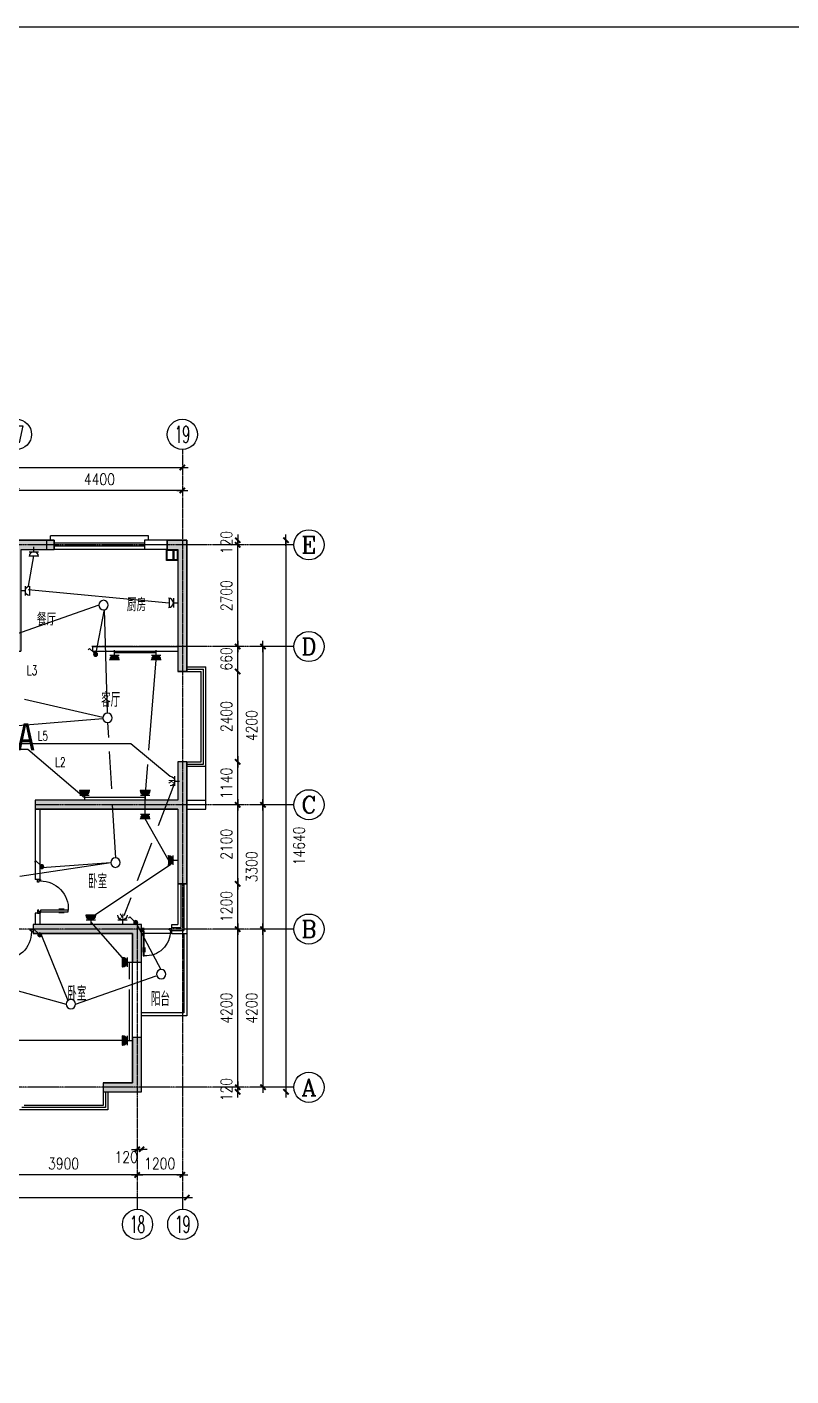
# Model space of a CAD drawing. Extents: x -170759 to 304867, y -311201 to 112352.
# Drawn here: x -54913 to -34646, y -262864 to -227054 of the extents above; entities that cross this region are included whole.
import ezdxf
from ezdxf.enums import TextEntityAlignment as Align

# ---------------------------------------------------------------- set-up
doc = ezdxf.new("R2010")
doc.units = 0
doc.linetypes.add('ACAD_ISO04W100', pattern=[30.5, 24, -3, 0.5, -3])
doc.linetypes.add('DOTE', pattern=[2.42, 2, -0.2, 0.02, -0.2])
doc.layers.get('0').update_dxf_attribs({"linetype": 'CONTINUOUS'})
doc.layers.get('DEFPOINTS').update_dxf_attribs({"linetype": 'CONTINUOUS'})
for name, color, linetype in [('AXIS', 3, 'CONTINUOUS'), ('AXIS_TEXT', 7, 'CONTINUOUS'), ('DOOR', 2, 'CONTINUOUS'), ('DOTE', 251, 'CONTINUOUS'), ('EQUIP', 3, 'CONTINUOUS'), ('TEX', 7, 'CONTINUOUS'), ('TEXT', 6, 'CONTINUOUS'), ('WALL', 7, 'CONTINUOUS'), ('WINDOW', 151, 'CONTINUOUS'), ('WIRE', 1, 'CONTINUOUS'), ('WZ', 3, 'CONTINUOUS'), ('ZXX', 2, 'ACAD_ISO04W100'), ('标注', 7, 'CONTINUOUS')]:
    doc.layers.add(name, color=color, linetype=linetype)
doc.styles.add('-黑体', font='SIMHEI.TTF', dxfattribs={"width": 0.8})
doc.styles.add('COMPLEX', font='COMPLEX')
doc.styles.add('DIM_FONT', font='SIMPLEX.shx', dxfattribs={"width": 0.8})
doc.styles.add('HZFS', font='txt.shx', dxfattribs={"width": 0.8, "bigfont": 'msi_fsx.shx'})
doc.styles.add('HZS', font='txt', dxfattribs={"width": 0.7, "bigfont": 'HZS'})
doc.styles.add('HZXXX', font='romans', dxfattribs={"width": 0.7, "bigfont": 'hzs'})
doc.dimstyles.new('AXIS', dxfattribs={"dimtxt": 300, "dimasz": 1, "dimexe": 250, "dimexo": 300, "dimgap": 150, "dimtad": 1, "dimdec": 0, "dimdsep": 46, "dimtxsty": 'DIM_FONT', "dimblk": '_DIMX', "dimblk1": '_DIMX', "dimblk2": '_DIMX', "dimcen": 2.5, "dimse1": 1, "dimse2": 1, "dimclrd": 3, "dimclre": 3, "dimclrt": 7, "dimadec": 0, "dimazin": 0, "dimtfac": 1, "dimtdec": 0, "dimtix": 1, "dimtmove": 2, "dimatfit": 3, "dimldrblk": '_DIMX', "dimfxl": 0, "dimtolj": 1, "dimtzin": 0, "dimarcsym": 0})

# ---------------------------------------------------------------- blocks, each defined once
blk = doc.blocks.new('_DIMX')
blk.add_line((-150, 0), (150, 0))
at = {"const_width": 50}
blk.add_lwpolyline([(-70, -70), (70, 70)], dxfattribs=at)
blk = doc.blocks.new('*D584')
at = {"layer": 'AXIS', "color": 3, "lineweight": -2}
blk.add_line((-50793, -239361), (-55191, -239361), dxfattribs=at)
at = {"layer": 'DEFPOINTS', "color": 0}
for p in [(-55192, -239361), (-55192, -240187), (-50792, -240249)]:
    blk.add_point(p, dxfattribs=at)
at = {"layer": 'AXIS', "color": 3, "lineweight": -2, "rotation": 180}
blk.add_blockref('_DIMX', (-55192, -239361), dxfattribs=at)
at = {"layer": 'AXIS', "color": 3, "lineweight": -2}
blk.add_blockref('_DIMX', (-50792, -239361), dxfattribs=at)
at = {"layer": 'AXIS', "color": 7, "insert": (-52992, -239061), "char_height": 300, "attachment_point": 5, "style": 'DIM_FONT'}
blk.add_mtext('\\A1;4400', dxfattribs=at)
blk = doc.blocks.new('*D590')
at = {"layer": 'AXIS', "color": 3, "lineweight": -2}
blk.add_line((-48043, -240681), (-48043, -255319), dxfattribs=at)
at = {"layer": 'DEFPOINTS', "color": 0}
for p in [(-49774, -240680), (-49758, -255320), (-48043, -255320)]:
    blk.add_point(p, dxfattribs=at)
at = {"layer": 'AXIS', "color": 3, "lineweight": -2}
for p, rotation in [((-48043, -240680), 90), ((-48043, -255320), 270)]:
    blk.add_blockref('_DIMX', p, dxfattribs=dict(at, rotation=rotation))
at = {"layer": 'AXIS', "color": 7, "insert": (-47696, -248793), "char_height": 300, "attachment_point": 5, "rotation": 90, "style": 'DIM_FONT'}
blk.add_mtext('\\A1;14640', dxfattribs=at)
blk = doc.blocks.new('*D592')
at = {"layer": 'AXIS', "color": 3, "lineweight": -2}
blk.add_line((-48653, -251001), (-48653, -255199), dxfattribs=at)
at = {"layer": 'DEFPOINTS', "color": 0}
for p in [(-50520, -251000), (-50520, -255200), (-48653, -255200)]:
    blk.add_point(p, dxfattribs=at)
at = {"layer": 'AXIS', "color": 3, "lineweight": -2}
for p, rotation in [((-48653, -251000), 90), ((-48653, -255200), 270)]:
    blk.add_blockref('_DIMX', p, dxfattribs=dict(at, rotation=rotation))
at = {"layer": 'AXIS', "color": 7, "insert": (-48953, -253100), "char_height": 300, "attachment_point": 5, "rotation": 90, "style": 'DIM_FONT'}
blk.add_mtext('\\A1;4200', dxfattribs=at)
blk = doc.blocks.new('*D604')
at = {"layer": 'AXIS', "color": 3, "lineweight": -2}
for p, q in [((-49324, -255199), (-49324, -255198)), ((-49324, -255320), (-49324, -255200)), ((-49324, -255321), (-49324, -255322))]:
    blk.add_line(p, q, dxfattribs=at)
at = {"layer": 'DEFPOINTS', "color": 0}
for p in [(-50792, -255200), (-50792, -255320), (-49324, -255200)]:
    blk.add_point(p, dxfattribs=at)
at = {"layer": 'AXIS', "color": 3, "lineweight": -2}
for p, rotation in [((-49324, -255200), 270), ((-49324, -255320), 90)]:
    blk.add_blockref('_DIMX', p, dxfattribs=dict(at, rotation=rotation))
at = {"layer": 'AXIS', "color": 7, "insert": (-49624, -255260), "char_height": 300, "attachment_point": 5, "rotation": 90, "style": 'DIM_FONT'}
blk.add_mtext('\\A1;120', dxfattribs=at)
blk = doc.blocks.new('_AXISO')
blk.add_circle((0, 0), 0.5)
at = {"layer": 'AXIS_TEXT', "style": 'COMPLEX', "width": 1.041667}
blk.add_attdef('A', text='', height=0.56, dxfattribs=at).set_placement((-0.25, -0.28), (0.25, -0.28), align=Align.FIT)
blk = doc.blocks.new('*D605')
at = {"layer": 'AXIS', "color": 3, "lineweight": -2}
blk.add_line((-51993, -257526), (-55891, -257526), dxfattribs=at)
at = {"layer": 'DEFPOINTS', "color": 0}
for p in [(-55892, -256665), (-51992, -256665), (-55892, -257526)]:
    blk.add_point(p, dxfattribs=at)
at = {"layer": 'AXIS', "color": 3, "lineweight": -2, "rotation": 180}
blk.add_blockref('_DIMX', (-55892, -257526), dxfattribs=at)
at = {"layer": 'AXIS', "color": 3, "lineweight": -2}
blk.add_blockref('_DIMX', (-51992, -257526), dxfattribs=at)
at = {"layer": 'AXIS', "color": 7, "insert": (-53942, -257226), "char_height": 300, "attachment_point": 5, "style": 'DIM_FONT'}
blk.add_mtext('\\A1;3900', dxfattribs=at)
blk = doc.blocks.new('*D606')
at = {"layer": 'AXIS', "color": 3, "lineweight": -2}
for p, q in [((-51993, -256847), (-51994, -256847)), ((-51992, -256847), (-51872, -256847)), ((-51871, -256847), (-51870, -256847))]:
    blk.add_line(p, q, dxfattribs=at)
at = {"layer": 'DEFPOINTS', "color": 0}
for p in [(-51992, -255567), (-51872, -255711), (-51872, -256847)]:
    blk.add_point(p, dxfattribs=at)
at = {"layer": 'AXIS', "color": 3, "lineweight": -2}
blk.add_blockref('_DIMX', (-51992, -256847), dxfattribs=at)
at = {"layer": 'AXIS', "color": 3, "lineweight": -2, "rotation": 180}
blk.add_blockref('_DIMX', (-51872, -256847), dxfattribs=at)
at = {"layer": 'AXIS', "color": 7, "insert": (-52280, -257052), "char_height": 300, "attachment_point": 5, "style": 'DIM_FONT'}
blk.add_mtext('\\A1;120', dxfattribs=at)
blk = doc.blocks.new('*D607')
at = {"layer": 'AXIS', "color": 3, "lineweight": -2}
blk.add_line((-50793, -257526), (-51991, -257526), dxfattribs=at)
at = {"layer": 'DEFPOINTS', "color": 0}
for p in [(-50792, -255711), (-51992, -256665), (-51992, -257526)]:
    blk.add_point(p, dxfattribs=at)
at = {"layer": 'AXIS', "color": 3, "lineweight": -2, "rotation": 180}
blk.add_blockref('_DIMX', (-51992, -257526), dxfattribs=at)
at = {"layer": 'AXIS', "color": 3, "lineweight": -2}
blk.add_blockref('_DIMX', (-50792, -257526), dxfattribs=at)
at = {"layer": 'AXIS', "color": 7, "insert": (-51392, -257226), "char_height": 300, "attachment_point": 5, "style": 'DIM_FONT'}
blk.add_mtext('\\A1;1200', dxfattribs=at)
blk = doc.blocks.new('*D609')
at = {"layer": 'AXIS', "color": 3, "lineweight": -2}
blk.add_line((-48653, -243501), (-48653, -247699), dxfattribs=at)
at = {"layer": 'DEFPOINTS', "color": 0}
for p in [(-50520, -243500), (-50520, -247700), (-48653, -247700)]:
    blk.add_point(p, dxfattribs=at)
at = {"layer": 'AXIS', "color": 3, "lineweight": -2}
for p, rotation in [((-48653, -243500), 90), ((-48653, -247700), 270)]:
    blk.add_blockref('_DIMX', p, dxfattribs=dict(at, rotation=rotation))
at = {"layer": 'AXIS', "color": 7, "insert": (-48953, -245600), "char_height": 300, "attachment_point": 5, "rotation": 90, "style": 'DIM_FONT'}
blk.add_mtext('\\A1;4200', dxfattribs=at)
blk = doc.blocks.new('*D611')
at = {"layer": 'AXIS', "color": 3, "lineweight": -2}
blk.add_line((-48653, -247701), (-48653, -250999), dxfattribs=at)
at = {"layer": 'DEFPOINTS', "color": 0}
for p in [(-50520, -247700), (-50520, -251000), (-48653, -251000)]:
    blk.add_point(p, dxfattribs=at)
at = {"layer": 'AXIS', "color": 3, "lineweight": -2}
for p, rotation in [((-48653, -247700), 90), ((-48653, -251000), 270)]:
    blk.add_blockref('_DIMX', p, dxfattribs=dict(at, rotation=rotation))
at = {"layer": 'AXIS', "color": 7, "insert": (-48953, -249350), "char_height": 300, "attachment_point": 5, "rotation": 90, "style": 'DIM_FONT'}
blk.add_mtext('\\A1;3300', dxfattribs=at)
blk = doc.blocks.new('_LINKPT1')
blk.add_line((0, 0), (0, 0))
blk = doc.blocks.new('M_X2')
for p, q in [((0.15, 0.36), (0.63, 0.83)), ((0.63, 0.83), (0.77, 0.69))]:
    blk.add_line(p, q)
blk.add_circle((0, 0.21), 0.208)
for points in [[(-0.18, 0.31), (0.18, 0.31), (-0.21, 0.21), (0.21, 0.21)], [(-0.18, 0.1), (0.18, 0.1), (-0.21, 0.21), (0.21, 0.21)], [(-0.1, 0.39), (0.1, 0.39), (-0.18, 0.31), (0.18, 0.31)], [(-0.1, 0.03), (0.1, 0.03), (-0.18, 0.1), (0.18, 0.1)], [(0, 0.42), (0, 0.42), (-0.1, 0.39), (0.1, 0.39)], [(0, 0), (0, 0), (-0.1, 0.03), (0.1, 0.03)]]:
    blk.add_solid(points)
for p in [(-0.21, 0.21), (0, 0.42), (0.21, 0.21), (0, 0)]:
    blk.add_blockref('_LINKPT1', p)
at = {"width": 0.8, "flags": 9}
blk.add_attdef('A', (0, 0), '', height=0.00002, dxfattribs=at)
blk = doc.blocks.new('M_A23MCU')
for p, q in [((-0.454, 0.081), (-0.454, 0.905)), ((-0.454, 0.905), (-0.413, 0.905)), ((-0.413, 0.905), (-0.413, 0.081)), ((-0.489, 0.782), (-0.489, 0.624)), ((-0.378, 0.782), (-0.378, 0.624)), ((-0.495, -0.002), (-0.495, 0.081)), ((-0.495, 0.081), (-0.454, 0.081)), ((-0.413, 0.081), (-0.454, 0.081)), ((-0.454, 0.081), (-0.454, 0.039)), ((-0.454, 0.039), (-0.413, 0.039)), ((-0.413, 0.039), (-0.413, -0.002)), ((0.412, 0.039), (0.412, -0.002)), ((0.453, 0.039), (0.412, 0.039)), ((0.453, 0.081), (0.453, 0.039)), ((0.494, 0.081), (0.453, 0.081)), ((0.494, -0.002), (0.494, 0.081)), ((-0.413, -0.002), (-0.495, -0.002)), ((-0.495, -0.002), (-0.495, -0.002)), ((0.412, -0.002), (0.494, -0.002)), ((0.494, -0.002), (0.494, -0.002))]:
    blk.add_line(p, q)
blk.add_arc((-0.372, 0.082), 0.825, 359.9283, 92.866)
blk = doc.blocks.new('M_X23')
for p, q in [((-0.5, 1.05), (-0.5, 1)), ((-0.5, 1), (0.5, 1)), ((0.5, 0.5), (-0.5, 0.5)), ((0, 0.5), (0, 0)), ((0.5, 1.05), (0.5, 1))]:
    blk.add_line(p, q)
blk.add_arc((0, 1), 0.5, 180, 0)
for points in [[(0.43, 0.75), (-0.43, 0.75), (0.5, 1), (-0.5, 1)], [(0.25, 0.57), (-0.25, 0.57), (0.43, 0.75), (-0.43, 0.75)], [(0, 0.5), (0, 0.5), (0.25, 0.57), (-0.25, 0.57)]]:
    blk.add_solid(points)
blk.add_blockref('_LINKPT1', (0, 0))
at = {"width": 0.8, "flags": 9}
blk.add_attdef('A', (0, 0), '', height=0.00002, dxfattribs=at)
blk = doc.blocks.new('_Y0FUQ')
blk.add_circle((0, 0), 0.5)
at = {"xscale": 0.002, "yscale": 0.002, "zscale": 0.002}
for p in [(-0.5, 0), (0, 0.5), (0.5, 0), (0, -0.5)]:
    blk.add_blockref('_LINKPT1', p, dxfattribs=at)
at = {"style": 'DIM_FONT', "width": 0.8, "flags": 9}
blk.add_attdef('A', (0, 0), '', height=0.00002, dxfattribs=at)
blk = doc.blocks.new('_X27OFR')
for p, q in [((0.25, 0.25), (-0.25, 0.25)), ((0, 0.25), (0, 0))]:
    blk.add_line(p, q)
blk.add_arc((0, 0.5), 0.25, 180, 0)
at = {"xscale": 0.002, "yscale": 0.002, "zscale": 0.002}
blk.add_blockref('_LINKPT1', (0, 0), dxfattribs=at)
at = {"style": 'DIM_FONT', "width": 0.8}
blk.add_text('K', height=0.3, dxfattribs=at).set_placement((-0.075, 0.274))
at = {"style": 'DIM_FONT', "width": 0.8, "flags": 9}
blk.add_attdef('A', (0, 0), '', height=0.00002, dxfattribs=at)
blk = doc.blocks.new('*D614')
at = {"layer": 'AXIS', "color": 3, "lineweight": -2}
for p, q in [((-49324, -243499), (-49324, -243498)), ((-49324, -244160), (-49324, -243500)), ((-49324, -244161), (-49324, -244162))]:
    blk.add_line(p, q, dxfattribs=at)
at = {"layer": 'DEFPOINTS', "color": 0}
for p in [(-50220, -243500), (-49324, -243500), (-50672, -244160)]:
    blk.add_point(p, dxfattribs=at)
at = {"layer": 'AXIS', "color": 3, "lineweight": -2}
for p, rotation in [((-49324, -243500), 270), ((-49324, -244160), 90)]:
    blk.add_blockref('_DIMX', p, dxfattribs=dict(at, rotation=rotation))
at = {"layer": 'AXIS', "color": 7, "insert": (-49624, -243830), "char_height": 300, "attachment_point": 5, "rotation": 90, "style": 'DIM_FONT'}
blk.add_mtext('\\A1;660', dxfattribs=at)
blk = doc.blocks.new('*D615')
at = {"layer": 'AXIS', "color": 3, "lineweight": -2}
for p, q in [((-49324, -240679), (-49324, -240678)), ((-49324, -240800), (-49324, -240680)), ((-49324, -240801), (-49324, -240802))]:
    blk.add_line(p, q, dxfattribs=at)
at = {"layer": 'DEFPOINTS', "color": 0}
for p in [(-50672, -240680), (-50220, -240800), (-49324, -240680)]:
    blk.add_point(p, dxfattribs=at)
at = {"layer": 'AXIS', "color": 3, "lineweight": -2}
for p, rotation in [((-49324, -240680), 270), ((-49324, -240800), 90)]:
    blk.add_blockref('_DIMX', p, dxfattribs=dict(at, rotation=rotation))
at = {"layer": 'AXIS', "color": 7, "insert": (-49624, -240740), "char_height": 300, "attachment_point": 5, "rotation": 90, "style": 'DIM_FONT'}
blk.add_mtext('\\A1;120', dxfattribs=at)
blk = doc.blocks.new('M_X24ZVU')
for p, q in [((0.5, 0.95), (-0.5, 0.95)), ((0.5, 0.5), (-0.5, 0.5)), ((0, 0.5), (0, 0))]:
    blk.add_line(p, q)
blk.add_arc((0, 1), 0.5, 180, 0)
blk.add_blockref('_LINKPT1', (0, 0))
at = {"width": 0.8, "flags": 9}
blk.add_attdef('A', (0, 0), '', height=0.00002, dxfattribs=at)

msp = doc.modelspace()

# ---------------------------------------------------------------- hatches: boundary and pattern name
at = {"layer": 'ZXX'}
h = msp.add_hatch(color=256, dxfattribs=at)
h.paths.add_polyline_path([(-55191.84658, -240680.18923), (-54191.84658, -240680.18923), (-54191.84658, -240800.18923), (-55191.84658, -240800.18923)])
h.paths.add_polyline_path([(-55191.84658, -240800.18923), (-54191.84658, -240800.18923), (-54191.84658, -240920.18923), (-55071.84658, -240920.18923), (-55071.84658, -243620.18923), (-55311.84658, -243620.18923), (-55311.84658, -241520.18923), (-55491.84658, -241520.18923), (-55491.84658, -241400.18923), (-55191.84658, -241400.18923)])
h.paths.add_polyline_path([(-55311.84658, -240680.18923), (-55191.84658, -240680.18923), (-55191.84658, -241400.18923), (-55491.84658, -241400.18923), (-55491.84658, -241280.18923), (-55311.84658, -241280.18923)])
h = msp.add_hatch(color=256, dxfattribs=at)
h.paths.add_polyline_path([(-51191.84658, -240680.18923), (-50791.84658, -240680.18923), (-50791.84658, -240800.18923), (-51191.84658, -240800.18923)])
h.paths.add_polyline_path([(-50791.84658, -240680.18923), (-50671.84658, -240680.18923), (-50671.84658, -240800.18923), (-50791.84658, -240800.18923)])
h.paths.add_polyline_path([(-51191.84658, -240800.18923), (-50791.84658, -240800.18923), (-50791.84658, -243500.18923), (-50911.84658, -243500.18923), (-50911.84658, -240920.18923), (-51191.84658, -240920.18902)])
h.paths.add_polyline_path([(-50791.84658, -240800.18923), (-50671.84658, -240800.18923), (-50671.84658, -243500.18923), (-50791.84658, -243500.18923)])
h.paths.add_polyline_path([(-50791.84658, -243500.18923), (-50671.84658, -243500.18923), (-50671.84658, -244160.18923), (-50791.84658, -244160.18923)])
h.paths.add_polyline_path([(-50911.84658, -243500.18923), (-50791.84658, -243500.18923), (-50791.84658, -244160.18923), (-50911.84658, -244160.18923)])
msp.add_hatch(color=256, dxfattribs=at).paths.add_polyline_path([(-50671.84658, -249800.18923), (-50671.84658, -246560.18923), (-50911.84658, -246560.18923), (-50911.84658, -247580.18923), (-54691.84658, -247580.18923), (-54691.84658, -247820.18923), (-50911.84658, -247820.18923), (-50911.84658, -249800.18923)])
h = msp.add_hatch(color=256, dxfattribs=at)
h.paths.add_polyline_path([(-54751.84658, -250880.18923), (-51991.84658, -250880.18923), (-51991.84658, -251000.18923), (-54751.84658, -251000.18923)])
h.paths.add_polyline_path([(-54751.84658, -251000.18923), (-51991.84658, -251000.18923), (-51991.84658, -251880.18923), (-52111.84658, -251880.18923), (-52111.84658, -251120.18923), (-54751.84658, -251120.18923)])
h.paths.add_polyline_path([(-51991.84658, -251000.18923), (-51871.84658, -251000.18923), (-51871.84658, -251880.18923), (-51991.84658, -251880.18923)])
h.paths.add_polyline_path([(-51991.84658, -250880.18923), (-51871.84658, -250880.18923), (-51871.84658, -251000.18923), (-51991.84658, -251000.18923)])
h = msp.add_hatch(color=256, dxfattribs=at)
h.paths.add_polyline_path([(-52111.84658, -253880.18923), (-51991.84658, -253880.18923), (-51991.84658, -255200.18923), (-52891.84658, -255200.18923), (-52891.84658, -255080.18923), (-52111.84658, -255080.18923)])
h.paths.add_polyline_path([(-51991.84658, -253880.18923), (-51871.84658, -253880.18923), (-51871.84658, -255200.18923), (-51991.84658, -255200.18923)])
h.paths.add_polyline_path([(-52891.84658, -255200.18923), (-51991.84658, -255200.18923), (-51991.84658, -255320.18923), (-52891.84658, -255320.18923)])
h.paths.add_polyline_path([(-51991.84658, -255200.18923), (-51871.84658, -255200.18923), (-51871.84658, -255320.18923), (-51991.84658, -255320.18923)])

# ---------------------------------------------------------------- linework, layer by layer
at = {"color": 2}
for p, q in [((-51031.84658, -241200.18902), (-51031.84658, -240940.18902)), ((-51011.84658, -241200.18902), (-51011.84658, -240940.18902))]:
    msp.add_line(p, q, dxfattribs=at)
msp.add_lwpolyline([(-107724.88047, -227054.37942), (-9217.48856, -227054.37942), (-9217.48856, -296608.80372), (-107724.88047, -296608.80372)], close=True)
for points in [[(-51211.84658, -240920.18902), (-50911.84658, -240920.18902), (-50911.84658, -241220.18902), (-51211.84658, -241220.18902)], [(-51191.84658, -240940.18902), (-50931.84658, -240940.18902), (-50931.84658, -241200.18902), (-51191.84658, -241200.18902)]]:
    msp.add_lwpolyline(points, close=True, dxfattribs=at)
at = {"layer": 'AXIS'}
for p, q in [((-50791.84658, -238268.66695), (-50791.84658, -238359.10623)), ((-47833.91829, -240800.18923), (-48197.71227, -240800.18923)), ((-47833.91829, -243500.18923), (-48197.71227, -243500.18923)), ((-47833.91829, -247700.18923), (-48197.71227, -247700.18923)), ((-47833.91829, -251000.18923), (-48197.71227, -251000.18923)), ((-47833.91829, -255200.18923), (-48197.71227, -255200.18923)), ((-51991.84658, -258007.47702), (-51991.84658, -258438.59637)), ((-50791.84658, -258007.47702), (-50791.84658, -258438.59637))]:
    msp.add_line(p, q, dxfattribs=at)
at = {"layer": 'DOOR'}
for p, q in [((-50171.84658, -247580.18923), (-50171.84658, -246680.18923)), ((-50751.84658, -251120.18923), (-50751.84658, -253220.18923)), ((-50671.84658, -251120.18923), (-50671.84658, -253300.18923)), ((-50751.84658, -253220.18923), (-51871.84658, -253220.18923)), ((-50671.84658, -253300.18923), (-51871.84658, -253300.18923))]:
    msp.add_line(p, q, dxfattribs=at)
at = {"layer": 'DOTE', "linetype": 'DOTE', "ltscale": 0.5}
for p, q in [((-50791.84658, -238359.10623), (-50791.84658, -258220.79993)), ((-47871.51315, -240800.18923), (-55251.84658, -240800.18923)), ((-47871.51315, -243500.18923), (-53197.02908, -243500.18923)), ((-47871.51315, -247700.18923), (-54691.84658, -247700.18923)), ((-47871.51315, -251000.18923), (-56011.84658, -251000.18923)), ((-51991.84658, -250880.18923), (-51991.84658, -258220.79993)), ((-47871.51315, -255200.18923), (-66691.84658, -255200.18923))]:
    msp.add_line(p, q, dxfattribs=at)
at = {"layer": 'WALL'}
for p, q in [((-55311.84658, -240680.18923), (-54391.84658, -240680.18923)), ((-55071.84658, -240920.18923), (-54391.84658, -240920.18923)), ((-54391.84658, -240680.18923), (-54391.84658, -240920.18923)), ((-54391.84658, -240680.18923), (-54191.84658, -240680.18923)), ((-54391.84658, -240680.18923), (-54391.84658, -240920.18923)), ((-54388.17531, -240920.18923), (-54191.84658, -240920.18923)), ((-54191.84658, -240680.18923), (-54191.84658, -240920.18923)), ((-51188.17531, -240680.18902), (-51791.84658, -240680.18923)), ((-51791.84658, -240680.18923), (-51791.84658, -240920.18923)), ((-51191.84658, -240920.18902), (-51791.84658, -240920.18923)), ((-51191.84658, -240680.18923), (-50671.84658, -240680.18923)), ((-51191.84658, -240920.18923), (-51191.84658, -240680.18923)), ((-51191.84658, -240920.18923), (-50911.84658, -240920.18923)), ((-50911.84658, -240920.18923), (-50911.84658, -243500.18923)), ((-50671.84658, -240680.18923), (-50671.84658, -243620.18923)), ((-53174.11969, -243500.18923), (-53174.11969, -243620.18923)), ((-53174.11969, -243500.18923), (-50911.84658, -243500.18923)), ((-53174.11969, -243620.18923), (-50911.84658, -243620.18923)), ((-50911.84658, -243620.18923), (-50911.84658, -244160.18923)), ((-50671.84658, -243620.18923), (-50671.84658, -244160.18923)), ((-50671.84658, -244160.18923), (-50911.84658, -244160.18923)), ((-50911.84658, -246560.18923), (-50911.84658, -247580.18923)), ((-50671.84658, -246560.18923), (-50911.84658, -246560.18923)), ((-50671.84658, -246560.18923), (-50671.84658, -247790.49909)), ((-50911.84658, -247580.18923), (-54691.84658, -247580.18923)), ((-50911.84658, -247580.18923), (-54691.84658, -247580.18923)), ((-54691.84658, -247580.18923), (-54691.84658, -249680.18923)), ((-50671.84658, -247580.18923), (-50171.84658, -247580.18923)), ((-50671.84658, -247580.18923), (-50671.84658, -249800.18923)), ((-50171.84658, -247820.18923), (-50171.84658, -247580.18923)), ((-50911.84658, -247820.18923), (-54691.84658, -247820.18923)), ((-54571.84658, -247820.18923), (-54571.84658, -249680.18923)), ((-50911.84658, -247820.18923), (-50911.84658, -249800.18923)), ((-50671.84658, -247820.18923), (-50171.84658, -247820.18923)), ((-54571.84658, -249680.18923), (-54691.84658, -249680.18923)), ((-50671.84658, -249800.18923), (-50911.84658, -249800.18923)), ((-54571.84658, -250580.18923), (-54691.84658, -250580.18923)), ((-54691.84658, -250580.18923), (-54691.84658, -250880.18923)), ((-54571.84658, -250580.18923), (-54571.84658, -250880.18923)), ((-54751.84658, -250880.18923), (-54751.84658, -251120.18923)), ((-54691.84658, -250880.18923), (-54751.84658, -250880.18923)), ((-51871.84658, -250880.18923), (-54571.84658, -250880.18923)), ((-51871.84658, -255320.18923), (-51871.84658, -250880.18923)), ((-52111.84658, -251120.18923), (-54751.84658, -251120.18923)), ((-52111.84658, -255080.18923), (-52111.84658, -251120.18923)), ((-52891.84658, -255080.18923), (-52891.84658, -255320.18923)), ((-52891.84658, -255080.18923), (-52111.84658, -255080.18923)), ((-52891.84658, -255320.18923), (-51871.84658, -255320.18923))]:
    msp.add_line(p, q, dxfattribs=at)
at = {"layer": 'WINDOW'}
for p, q in [((-51691.84658, -240560.18923), (-54291.84658, -240560.18923)), ((-54291.84658, -240680.18923), (-54291.84658, -240560.18923)), ((-51691.84658, -240680.18923), (-51691.84658, -240560.18923)), ((-51791.84658, -240760.18923), (-54191.84658, -240760.18923)), ((-51791.84658, -240840.18923), (-54191.84658, -240840.18923)), ((-51791.84658, -240920.18923), (-54191.84658, -240920.18923)), ((-50671.84658, -244040.18923), (-50171.84658, -244040.18923)), ((-50671.84658, -244100.18923), (-50231.84658, -244100.18923)), ((-50671.84658, -244160.18923), (-50291.84658, -244160.18923)), ((-50291.84658, -246560.18923), (-50291.84658, -244160.18923)), ((-50231.84658, -246620.18923), (-50231.84658, -244100.18923)), ((-50171.84658, -246680.18923), (-50171.84658, -244040.18923)), ((-50671.84658, -246560.18923), (-50291.84658, -246560.18923)), ((-50671.84658, -246620.18923), (-50231.84658, -246620.18923)), ((-50671.84658, -246680.18923), (-50171.84658, -246680.18923)), ((-50911.84658, -249800.18923), (-50911.84658, -250880.18923)), ((-50831.84658, -249800.18923), (-50831.84658, -250960.18923)), ((-50751.84658, -249800.18923), (-50751.84658, -251040.18923)), ((-50671.84658, -249800.18923), (-50671.84658, -251120.18923)), ((-51071.84658, -251120.18923), (-51071.84658, -250880.18923)), ((-51071.84658, -250880.18923), (-50911.84658, -250880.18923)), ((-51071.84658, -250960.18923), (-50831.84658, -250960.18923)), ((-51071.84658, -251120.18923), (-51871.84658, -251120.18923)), ((-51071.84658, -251040.18923), (-50751.84658, -251040.18923)), ((-51071.84658, -251120.18923), (-50671.84658, -251120.18923)), ((-52891.84658, -255320.18923), (-52891.84658, -255680.18923)), ((-52831.84658, -255320.18923), (-52831.84658, -255740.18923)), ((-52771.84658, -255320.18923), (-52771.84658, -255800.18923)), ((-52891.84658, -255680.18923), (-54991.84658, -255680.18923)), ((-52771.84658, -255800.18923), (-55111.84658, -255800.18923)), ((-52831.84658, -255740.18923), (-55051.84658, -255740.18923))]:
    msp.add_line(p, q, dxfattribs=at)
at = {"layer": 'WIRE'}
for p, q in [((-54870.11316, -241897.95945), (-54731.84658, -241095.18923)), ((-54881.31533, -241990.5894), (-51142.66238, -242343.47847)), ((-53008.20212, -242398.15807), (-55757.44705, -243369.36769)), ((-53093.76754, -243759.85996), (-52856.9881, -242520.37846)), ((-52775.86583, -245269.11145), (-52856.9881, -242520.37846)), ((-51488.95903, -243663.14577), (-52591.90111, -243663.14577)), ((-51678.14459, -246247.37535), (-51488.95903, -243850.64577)), ((-54982.92815, -244899.55875), (-52899.3691, -245374.82565)), ((-55757.44705, -245642.37266), (-52899.28697, -245413.91608)), ((-52775.86583, -245519.11145), (-52752.77001, -245918.46982)), ((-56191.16123, -246078.16246), (-52154.15281, -246078.16246)), ((-56041.16123, -246228.16246), (-54894.81816, -246228.16246)), ((-54894.81816, -246228.16246), (-53386.42322, -247507.57735)), ((-52731.26629, -246290.2985), (-52674.33171, -247274.77522)), ((-52154.15281, -246078.16246), (-51114.23376, -246945.64249)), ((-51777.54003, -247506.5836), (-51708.31729, -246629.62341)), ((-51002.92913, -247127.53078), (-51433.25125, -248259.07293)), ((-51777.54003, -247506.5836), (-53386.42322, -247506.5836)), ((-52649.35418, -247706.67083), (-52568.09434, -249111.76447)), ((-51779.75286, -248073.36117), (-51777.54003, -247506.5836)), ((-51099.34658, -249278.4424), (-51779.75286, -248073.36117)), ((-51608.04993, -248718.71015), (-51989.01995, -249720.47978)), ((-55102.59464, -249593.85146), (-52693.09434, -249236.76447)), ((-54519.74225, -249369.85558), (-52693.09434, -249236.76447)), ((-53284.34658, -250738.4424), (-51099.34658, -249278.4424)), ((-52160.85521, -250172.32465), (-52343.43592, -250652.42491)), ((-53221.84658, -250817.68923), (-52263.26372, -251907.66904)), ((-52028.94339, -250826.65855), (-51364.23937, -252072.85705)), ((-54525.56018, -251166.93968), (-53832.03468, -252897.81969)), ((-57612.94101, -251968.42746), (-53874.10188, -252991.3459)), ((-52192.39031, -252325.80837), (-52192.39031, -251876.41904)), ((-53624.10188, -252991.3459), (-51482.18032, -252239.26878)), ((-52192.39031, -253960.6942), (-52192.39031, -252606.66646)), ((-52317.39031, -253960.6942), (-55540.07507, -253960.6942))]:
    msp.add_line(p, q, dxfattribs=at)
at = {"layer": 'ZXX'}
for points in [[(-54191.84658, -240920.18923), (-54191.84658, -240680.18923), (-55311.84658, -240680.18923), (-55311.84658, -241280.18923), (-55491.84658, -241280.18923), (-55491.84658, -241520.18923), (-55311.84658, -241520.18923), (-55311.84658, -243620.18923), (-55071.84658, -243620.18923), (-55071.84658, -240920.18923), (-54191.84658, -240920.18923)], [(-50671.84658, -244160.18923), (-50671.84658, -240680.18923), (-51191.84658, -240680.18923), (-51191.84658, -240920.18902), (-50911.84658, -240920.18923), (-50911.84658, -244160.18923), (-50671.84658, -244160.18923)], [(-50671.84658, -249800.18923), (-50671.84658, -246560.18923), (-50911.84658, -246560.18923), (-50911.84658, -247580.18923), (-54691.84658, -247580.18923), (-54691.84658, -247820.18923), (-50911.84658, -247820.18923), (-50911.84658, -249800.18923), (-50671.84658, -249800.18923)], [(-52111.84658, -251880.18923), (-51871.84658, -251880.18923), (-51871.84658, -250880.18923), (-54751.84658, -250880.18923), (-54751.84658, -251120.18923), (-52111.84658, -251120.18923), (-52111.84658, -251880.18923)], [(-51871.84658, -253880.18923), (-52111.84658, -253880.18923), (-52111.84658, -255080.18923), (-52891.84658, -255080.18923), (-52891.84658, -255320.18923), (-51871.84658, -255320.18923), (-51871.84658, -253880.18923)]]:
    msp.add_lwpolyline(points, dxfattribs=at)

# ---------------------------------------------------------------- block references
at = {"layer": 'AXIS'}
ref = msp.add_blockref('_AXISO', (-55191.84658, -237868.66695), dxfattribs=dict(at, xscale=800, yscale=800, zscale=800))
ref.add_attrib('A', '17', dxfattribs={"layer": 'AXIS_TEXT', "height": 448, "style": 'COMPLEX', "width": 0.646552}).set_placement((-55391.84658, -238092.66695), (-54991.84658, -238092.66695), align=Align.FIT)
ref = msp.add_blockref('_AXISO', (-50791.84658, -237868.66695), dxfattribs=dict(at, xscale=800, yscale=800, zscale=800))
ref.add_attrib('A', '19', dxfattribs={"layer": 'AXIS_TEXT', "height": 448, "style": 'COMPLEX', "width": 0.646552}).set_placement((-50991.84658, -238092.66695), (-50591.84658, -238092.66695), align=Align.FIT)
ref = msp.add_blockref('_AXISO', (-47433.91829, -240800.18923), dxfattribs=dict(at, xscale=800, yscale=800, zscale=800))
ref.add_attrib('A', 'E', dxfattribs={"layer": 'AXIS_TEXT', "height": 448, "style": 'COMPLEX', "width": 1.171875}).set_placement((-47633.91829, -241024.18923), (-47233.91829, -241024.18923), align=Align.FIT)
ref = msp.add_blockref('_AXISO', (-47433.91829, -243500.18923), dxfattribs=dict(at, xscale=800, yscale=800, zscale=800))
ref.add_attrib('A', 'D', dxfattribs={"layer": 'AXIS_TEXT', "height": 448, "style": 'COMPLEX', "width": 1.102941}).set_placement((-47633.91829, -243724.18923), (-47233.91829, -243724.18923), align=Align.FIT)
ref = msp.add_blockref('_AXISO', (-47433.91829, -247700.18923), dxfattribs=dict(at, xscale=800, yscale=800, zscale=800))
ref.add_attrib('A', 'C', dxfattribs={"layer": 'AXIS_TEXT', "height": 448, "style": 'COMPLEX', "width": 1.25}).set_placement((-47633.91829, -247924.18923), (-47233.91829, -247924.18923), align=Align.FIT)
ref = msp.add_blockref('_AXISO', (-47433.91829, -251000.18923), dxfattribs=dict(at, xscale=800, yscale=800, zscale=800))
ref.add_attrib('A', 'B', dxfattribs={"layer": 'AXIS_TEXT', "height": 448, "style": 'COMPLEX', "width": 1.102941}).set_placement((-47633.91829, -251224.18923), (-47233.91829, -251224.18923), align=Align.FIT)
at = {"layer": 'AXIS', "xscale": 800, "yscale": 800, "zscale": 800}
msp.add_blockref('_AXISO', (-47433.91829, -255200.18923), dxfattribs=at).add_auto_attribs({'A': 'A'})
at = {"layer": 'AXIS'}
ref = msp.add_blockref('_AXISO', (-51980.74, -258838.44215), dxfattribs=dict(at, xscale=800, yscale=800, zscale=800))
ref.add_attrib('A', '18', dxfattribs={"layer": 'AXIS_TEXT', "height": 448, "style": 'COMPLEX', "width": 0.646552}).set_placement((-52180.74, -259062.44215), (-51780.74, -259062.44215), align=Align.FIT)
ref = msp.add_blockref('_AXISO', (-50780.74, -258838.44215), dxfattribs=dict(at, xscale=800, yscale=800, zscale=800))
ref.add_attrib('A', '19', dxfattribs={"layer": 'AXIS_TEXT', "height": 448, "style": 'COMPLEX', "width": 0.646552}).set_placement((-50980.74, -259062.44215), (-50580.74, -259062.44215), align=Align.FIT)
at = {"layer": 'EQUIP'}
for name, p, xscale, yscale, zscale, rotation in [('M_X24ZVU', (-54731.84658, -240857.68923), 250, 250, 250, 180), ('M_X24ZVU', (-55088.01504, -242022.95945), -250, 250, 250, 270), ('M_X24ZVU', (-50905.16238, -242343.47847), 250, 250, 250, 90), ('M_X23', (-52591.90111, -243600.64577), 250, 250, 250, 180), ('M_X23', (-51488.95903, -243600.64577), 250, 250, 250, 180), ('_X27OFR', (-50864.23376, -247070.64249), -500, 500, 500, 90), ('M_X23', (-51779.75286, -247823.36117), 250, 250, 250, 180), ('M_X23', (-50911.84658, -249170.18923), -250, 250, 250, 90), ('M_X23', (-52129.89031, -251876.41904), 250, 250, 250, 90), ('M_X23', (-52129.89031, -253960.6942), 250, 250, 250, 90)]:
    msp.add_blockref(name, p, dxfattribs=dict(at, xscale=xscale, yscale=yscale, zscale=zscale, rotation=rotation))
for name, p, xscale, yscale, zscale in [('_Y0FUQ', (-52883.20212, -242398.15807), -250, 250, 250), ('M_X2', (-53093.76754, -243759.85996), -250, 250, 250), ('_Y0FUQ', (-52775.86583, -245394.11145), -250, 250, 250), ('M_X23', (-53386.42322, -247570.07735), -250, 250, 250), ('M_X23', (-51777.54003, -247570.07735), -250, 250, 250), ('M_X2', (-54519.74225, -249395.89725), -250, 250, 250), ('_Y0FUQ', (-52568.09434, -249236.76447), -250, 250, 250), ('M_X23', (-53221.84658, -250880.18923), -250, 250, 250), ('_X27OFR', (-52382.4977, -250880.18923), -500, 500, 500), ('M_X2', (-54574.1546, -251206.00218), -250, 250, 250), ('M_X2', (-52028.94339, -250878.74189), -250, 250, 250), ('_Y0FUQ', (-51351.13655, -252197.16841), -250, 250, 250), ('_Y0FUQ', (-53749.10188, -252991.3459), -250, 250, 250)]:
    msp.add_blockref(name, p, dxfattribs=dict(at, xscale=xscale, yscale=yscale, zscale=zscale))
at = {"layer": 'WINDOW'}
for p, xscale, yscale, zscale, rotation in [((-54631.84658, -250130.18923), 900, -900, 900, 90), ((-55201.84658, -251000.18923), -900, 900, 900, 180), ((-51471.84658, -250986.8559), -800, 800, 800, 180)]:
    msp.add_blockref('M_A23MCU', p, dxfattribs=dict(at, xscale=xscale, yscale=yscale, zscale=zscale, rotation=rotation))

# ---------------------------------------------------------------- texts
at = {"layer": 'TEX', "color": 3, "style": 'HZXXX', "text_generation_flag": 6, "width": 0.7}
msp.add_text('厨房', height=350, rotation=180, dxfattribs=at).set_placement((-52263.94165, -242564.47157))
at = {"layer": 'TEXT', "color": 6, "style": '-黑体'}
msp.add_text('A ', height=720, dxfattribs=at).set_placement((-55184.75649, -246257.98371))
at = {"layer": 'WZ', "style": 'HZS', "width": 0.7}
for s, height, p in [('餐厅', 332.5, (-54652.00871, -242943.30652)), ('客厅', 380, (-52945.79764, -245102.72677)), ('卧室', 380, (-53292.33879, -249925.72842)), ('卧室', 380, (-53843.24442, -252900.77261)), ('阳台', 380, (-51625.50498, -253045.4246))]:
    msp.add_text(s, height=height, dxfattribs=at).set_placement(p)
at = {"layer": '标注', "linetype": 'Continuous', "style": 'HZFS', "width": 0.7}
for s, p in [('L3', (-54917.46138, -244256.49937)), ('L5', (-54631.21498, -245995.68603)), ('L2', (-54165.95483, -246695.61098))]:
    msp.add_text(s, height=250, dxfattribs=at).set_placement(p)

# ---------------------------------------------------------------- dimensions: what is measured, and where the dimension line sits
at = {"layer": 'AXIS'}
for base, p1, p2, location in [((-50791.84658, -238746.45631), (-82591.84658, -240263.00107), (-50791.84658, -240263.00107), (-67552.9515, -238446.45631)), ((-50671.84658, -258127.53328), (-82711.84658, -256689.94661), (-50671.84658, -256443.40245), (-67342.33421, -257827.53328))]:
    msp.add_linear_dim(base=base, p1=p1, p2=p2, location=location, dimstyle='AXIS', dxfattribs=at).render()
for base, p1, p2, picture, middle in [((-55191.84658, -239360.51646), (-50791.84658, -240249.34966), (-55191.84658, -240186.53781), '*D584', (-52991.84658, -239060.51646)), ((-55891.84658, -257525.58488), (-51991.84658, -256665.11463), (-55891.84658, -256665.11463), '*D605', (-53941.84658, -257225.58488))]:
    dim = msp.add_linear_dim(base=base, p1=p1, p2=p2, dimstyle='AXIS', override={"dimse1": 1}, dxfattribs=at)
    dim.commit()
    dim.dimension.update_dxf_attribs({"geometry": picture, "text_midpoint": middle})
for base, p1, p2, picture, middle in [((-49324.18911, -240680.18923), (-50219.95647, -240800.18923), (-50671.84658, -240680.18923), '*D615', (-49624.18911, -240740.18923)), ((-49324.18911, -243500.18923), (-50671.84658, -244160.18923), (-50219.95647, -243500.18923), '*D614', (-49624.18911, -243830.18923)), ((-48653.46606, -247700.18923), (-50519.95647, -243500.18923), (-50519.95647, -247700.18923), '*D609', (-48953.46606, -245600.18923)), ((-48653.46606, -251000.18923), (-50519.95647, -247700.18923), (-50519.95647, -251000.18923), '*D611', (-48953.46606, -249350.18923)), ((-48653.46606, -255200.18923), (-50519.95647, -251000.18923), (-50519.95647, -255200.18923), '*D592', (-48953.46606, -253100.18923))]:
    dim = msp.add_linear_dim(base=base, p1=p1, p2=p2, angle=90, dimstyle='AXIS', override={"dimse1": 1}, dxfattribs=at)
    dim.commit()
    dim.dimension.update_dxf_attribs({"geometry": picture, "text_midpoint": middle})
dim = msp.add_linear_dim(base=(-48043.21365, -255320.18923), p1=(-49774.18911, -240680.18923), p2=(-49757.65119, -255320.18923), angle=90, dimstyle='AXIS', dxfattribs=at)
dim.commit()
dim.dimension.update_dxf_attribs({"geometry": '*D590', "text_midpoint": (-47695.96882, -248792.92547), "dimtype": 160})
for base, p1, p2 in [((-49324.18911, -240800.18923), (-50219.95647, -243500.18923), (-50219.95647, -240800.18923)), ((-49324.18911, -244160.18923), (-50671.84658, -246560.18923), (-50671.84658, -244160.18923)), ((-49324.18911, -246560.18923), (-50023.30088, -247700.18923), (-50671.84658, -246560.18923)), ((-49324.18911, -247700.18923), (-50671.84658, -249800.18923), (-50023.30088, -247700.18923)), ((-49324.18911, -249800.18923), (-50507.54227, -251000.18923), (-50671.84658, -249800.18923)), ((-49324.18911, -251000.18923), (-51871.84658, -255200.18923), (-50507.54227, -251000.18923))]:
    msp.add_linear_dim(base=base, p1=p1, p2=p2, angle=90, dimstyle='AXIS', override={"dimse1": 1}, dxfattribs=at).render()
dim = msp.add_linear_dim(base=(-49324.18911, -255200.18923), p1=(-50791.84658, -255320.18923), p2=(-50791.84658, -255200.18923), angle=90, dimstyle='AXIS', dxfattribs=at)
dim.commit()
dim.dimension.update_dxf_attribs({"geometry": '*D604', "text_midpoint": (-49624.18911, -255260.18923)})
dim = msp.add_linear_dim(base=(-51871.84658, -256847.14275), p1=(-51991.84658, -255566.62347), p2=(-51871.84658, -255710.65503), dimstyle='AXIS', override={"dimse1": 1}, dxfattribs=at)
dim.commit()
dim.dimension.update_dxf_attribs({"geometry": '*D606', "text_midpoint": (-52280.46151, -257052.44287), "dimtype": 160})
dim = msp.add_linear_dim(base=(-51991.84658, -257525.58488), p1=(-50791.84658, -255710.65503), p2=(-51991.84658, -256665.11463), dimstyle='AXIS', dxfattribs=at)
dim.commit()
dim.dimension.update_dxf_attribs({"geometry": '*D607', "text_midpoint": (-51391.84658, -257225.58488)})

doc.saveas('drawing.dxf')
